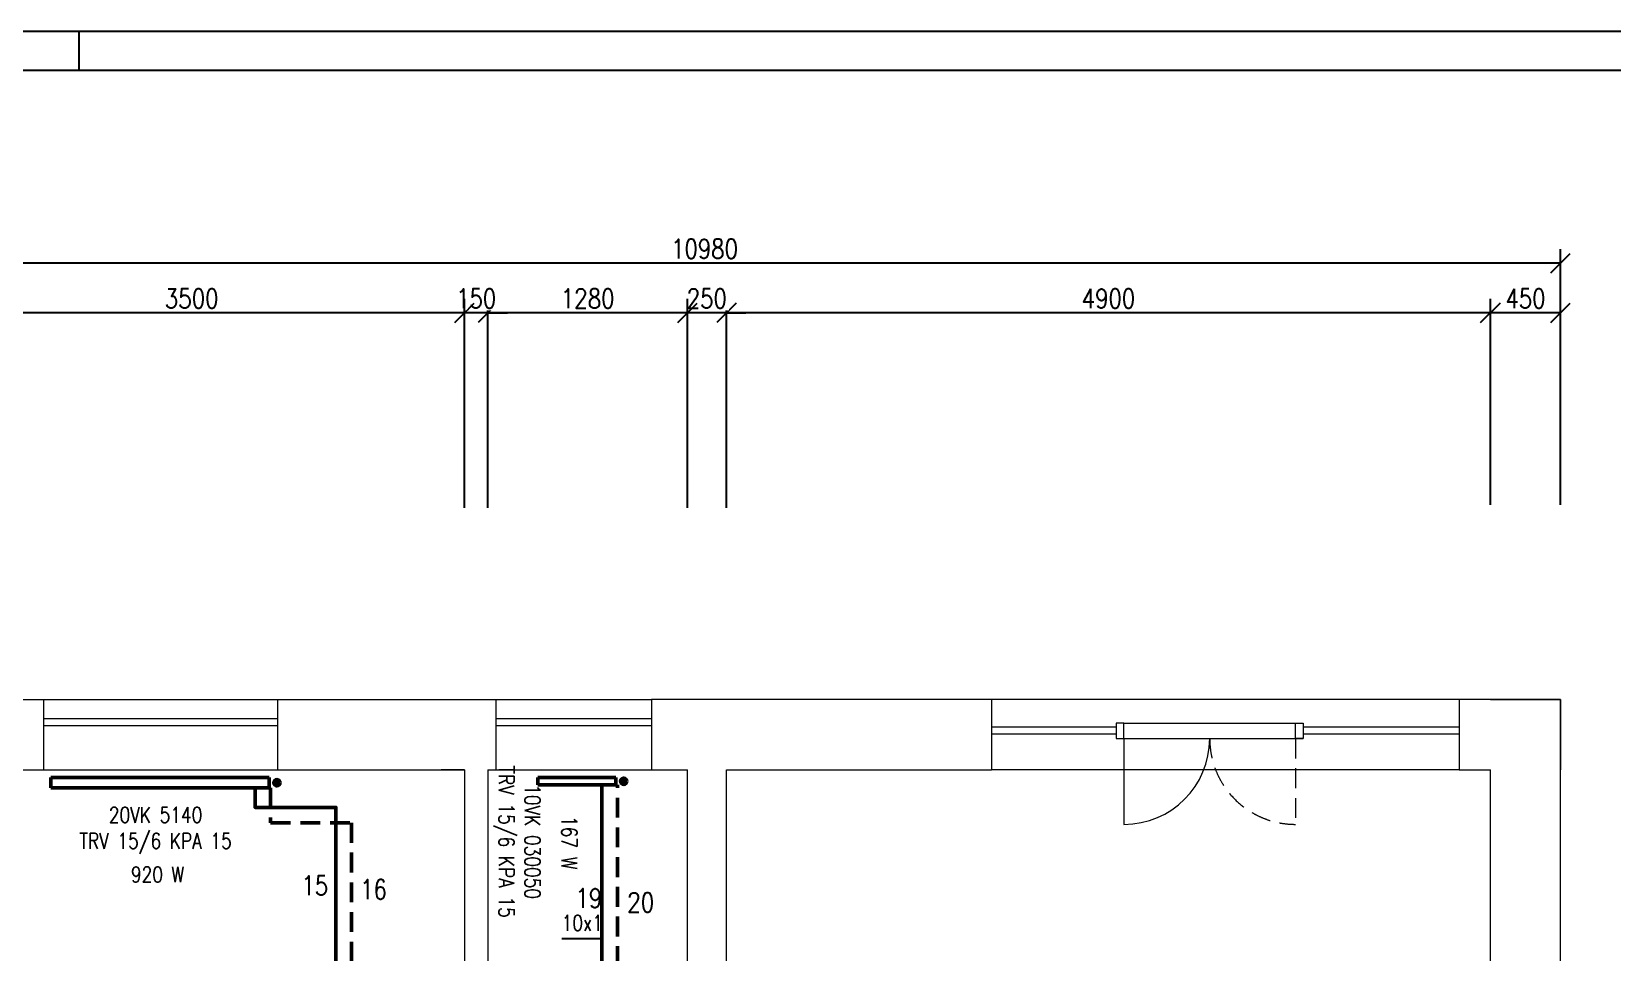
# Model space of a CAD drawing. Header units: millimetres. Extents: x 13441 to 178833, y -33721 to 19284.
# Drawn here: x 45688 to 55828, y 13377 to 19284 of the extents above; entities that cross this region are included whole.
import ezdxf

# ---------------------------------------------------------------- set-up
doc = ezdxf.new("R2010")
doc.units = ezdxf.units.MM
doc.header["$LTSCALE"] = 10
doc.linetypes.add('DASHED', pattern=[19.05, 12.7, -6.35])
for name, color, linetype, lineweight in [('CKFORMATY', 3, 'Continuous', 25), ('CKKOTY', 3, 'Continuous', 25), ('CKTEXTY_MALE', 3, 'Continuous', 18), ('slepá matrice', 7, 'Continuous', 20), ('T-otopna_telesa', 1, 'Continuous', 50), ('T-p_privodni', 1, 'Continuous', 50), ('T-p_zpetne', 5, 'DASHED', 50)]:
    doc.layers.add(name, color=color, linetype=linetype, lineweight=lineweight)
doc.layers.add('T-otopna_telesa-popis', color=7, linetype='Continuous')
doc.layers.add('T-p_privodni-popis', color=7, linetype='Continuous')
doc.styles.get("Standard").update_dxf_attribs({"font": 'simplex.shx', "width": 0.8})
doc.dimstyles.new('CADKON', dxfattribs={"dimscale": 50, "dimtxt": 2.5, "dimasz": 2.5, "dimexe": 1.8, "dimexo": 25, "dimgap": 0.6, "dimtad": 1, "dimrnd": 1, "dimtxsty": 'Standard', "dimblk1": 'OBLIQUE', "dimblk2": 'OBLIQUE', "dimsah": 1, "dimcen": 2.5, "dimadec": 1, "dimazin": 2, "dimtfac": 1, "dimtix": 1, "dimtmove": 2, "dimatfit": 3, "dimldrblk": 'OPEN30', "dimfxl": 25, "dimfxlon": 1, "dimtfill": 1, "dimtolj": 1, "dimarcsym": 0})

# ---------------------------------------------------------------- blocks, each defined once
blk = doc.blocks.new('_OBLIQUE')
at = {"color": 0, "linetype": 'ByBlock'}
blk.add_line((-0.5, -0.5), (0.5, 0.5), dxfattribs=at)
blk = doc.blocks.new('*D103')
at = {"layer": 'CKKOTY', "color": 0, "lineweight": -2, "transparency": 16777216}
for p, q in [((44515, 16549), (44515, 17889)), ((55495, 16549), (55495, 17889)), ((55495, 17799), (44515, 17799))]:
    blk.add_line(p, q, dxfattribs=at)
at = {"layer": 'DEFPOINTS', "color": 0, "transparency": 16777216}
for p in [(44515, 17799), (44515, 14999), (55495, 14999)]:
    blk.add_point(p, dxfattribs=at)
at = {"layer": 'CKKOTY', "color": 0, "lineweight": -2, "transparency": 16777216, "xscale": 125, "yscale": 125, "zscale": 125, "rotation": 180}
blk.add_blockref('_OBLIQUE', (44515, 17799), dxfattribs=at)
at = {"layer": 'CKKOTY', "color": 0, "lineweight": -2, "transparency": 16777216, "xscale": 125, "yscale": 125, "zscale": 125}
blk.add_blockref('_OBLIQUE', (55495, 17799), dxfattribs=at)
at = {"layer": 'CKKOTY', "color": 0, "transparency": 16777216, "insert": (50005, 17891), "char_height": 125, "attachment_point": 5, "bg_fill": 3, "box_fill_scale": 1.1, "bg_fill_color": 256, "bg_fill_true_color": 13158600, "bg_fill_transparency": 0}
blk.add_mtext('\\A1;10980', dxfattribs=at)
blk = doc.blocks.new('_Open30')
at = {"color": 0, "lineweight": -2}
for p, q in [((-1, 0.268), (0, 0)), ((0, 0), (-1, -0.268)), ((0, 0), (-1, 0))]:
    blk.add_line(p, q, dxfattribs=at)
blk = doc.blocks.new('*D104')
at = {"layer": 'CKKOTY', "color": 0, "lineweight": -2, "transparency": 16777216}
for p, q in [((55045, 16249), (55045, 17570)), ((55495, 16249), (55495, 17570)), ((55495, 17480), (55045, 17480))]:
    blk.add_line(p, q, dxfattribs=at)
at = {"layer": 'DEFPOINTS', "color": 0, "transparency": 16777216}
for p in [(55045, 17480), (55045, 14999), (55495, 14999)]:
    blk.add_point(p, dxfattribs=at)
at = {"layer": 'CKKOTY', "color": 0, "lineweight": -2, "transparency": 16777216, "xscale": 125, "yscale": 125, "zscale": 125, "rotation": 180}
blk.add_blockref('_OBLIQUE', (55045, 17480), dxfattribs=at)
at = {"layer": 'CKKOTY', "color": 0, "lineweight": -2, "transparency": 16777216, "xscale": 125, "yscale": 125, "zscale": 125}
blk.add_blockref('_OBLIQUE', (55495, 17480), dxfattribs=at)
at = {"layer": 'CKKOTY', "color": 0, "transparency": 16777216, "insert": (55270, 17572), "char_height": 125, "attachment_point": 5, "bg_fill": 3, "box_fill_scale": 1.1, "bg_fill_color": 256, "bg_fill_true_color": 13158600, "bg_fill_transparency": 0}
blk.add_mtext('\\A1;450', dxfattribs=at)
blk = doc.blocks.new('*D105')
at = {"layer": 'CKKOTY', "color": 0, "lineweight": -2, "transparency": 16777216}
for p, q in [((50145, 16230), (50145, 17570)), ((55045, 16249), (55045, 17570)), ((55045, 17480), (50145, 17480))]:
    blk.add_line(p, q, dxfattribs=at)
at = {"layer": 'DEFPOINTS', "color": 0, "transparency": 16777216}
for p in [(50145, 17480), (55045, 14999), (50145, 14549)]:
    blk.add_point(p, dxfattribs=at)
at = {"layer": 'CKKOTY', "color": 0, "lineweight": -2, "transparency": 16777216, "xscale": 125, "yscale": 125, "zscale": 125, "rotation": 180}
blk.add_blockref('_OBLIQUE', (50145, 17480), dxfattribs=at)
at = {"layer": 'CKKOTY', "color": 0, "lineweight": -2, "transparency": 16777216, "xscale": 125, "yscale": 125, "zscale": 125}
blk.add_blockref('_OBLIQUE', (55045, 17480), dxfattribs=at)
at = {"layer": 'CKKOTY', "color": 0, "transparency": 16777216, "insert": (52595, 17572), "char_height": 125, "attachment_point": 5, "bg_fill": 3, "box_fill_scale": 1.1, "bg_fill_color": 256, "bg_fill_true_color": 13158600, "bg_fill_transparency": 0}
blk.add_mtext('\\A1;4900', dxfattribs=at)
blk = doc.blocks.new('*D106')
at = {"layer": 'CKKOTY', "color": 0, "lineweight": -2, "transparency": 16777216}
for p, q in [((49895, 16230), (49895, 17570)), ((50145, 16230), (50145, 17570)), ((49895, 17480), (49770, 17480)), ((50145, 17480), (49895, 17480)), ((50145, 17480), (50270, 17480))]:
    blk.add_line(p, q, dxfattribs=at)
at = {"layer": 'DEFPOINTS', "color": 0, "transparency": 16777216}
for p in [(49895, 14549), (50145, 14549)]:
    blk.add_point(p, dxfattribs=at)
at = {"layer": 'CKKOTY', "color": 0, "lineweight": -2, "transparency": 16777216, "xscale": 125, "yscale": 125, "zscale": 125}
blk.add_blockref('_OBLIQUE', (49895, 17480), dxfattribs=at)
at = {"layer": 'CKKOTY', "color": 0, "lineweight": -2, "transparency": 16777216, "xscale": 125, "yscale": 125, "zscale": 125, "rotation": 180}
blk.add_blockref('_OBLIQUE', (50145, 17480), dxfattribs=at)
at = {"layer": 'CKKOTY', "color": 0, "transparency": 16777216, "insert": (50020, 17572), "char_height": 125, "attachment_point": 5, "bg_fill": 3, "box_fill_scale": 1.1, "bg_fill_color": 256, "bg_fill_true_color": 13158600, "bg_fill_transparency": 0}
blk.add_mtext('\\A1;250', dxfattribs=at)
at = {"layer": 'DEFPOINTS', "color": 0, "transparency": 16777216}
blk.add_point((49895, 17480), dxfattribs=at)
blk = doc.blocks.new('*D107')
at = {"layer": 'CKKOTY', "color": 0, "lineweight": -2, "transparency": 16777216}
for p, q in [((48615, 16230), (48615, 17570)), ((49895, 16230), (49895, 17570)), ((49895, 17480), (48615, 17480))]:
    blk.add_line(p, q, dxfattribs=at)
at = {"layer": 'DEFPOINTS', "color": 0, "transparency": 16777216}
for p in [(48615, 17480), (48615, 14549), (49895, 14549)]:
    blk.add_point(p, dxfattribs=at)
at = {"layer": 'CKKOTY', "color": 0, "lineweight": -2, "transparency": 16777216, "xscale": 125, "yscale": 125, "zscale": 125, "rotation": 180}
blk.add_blockref('_OBLIQUE', (48615, 17480), dxfattribs=at)
at = {"layer": 'CKKOTY', "color": 0, "lineweight": -2, "transparency": 16777216, "xscale": 125, "yscale": 125, "zscale": 125}
blk.add_blockref('_OBLIQUE', (49895, 17480), dxfattribs=at)
at = {"layer": 'CKKOTY', "color": 0, "transparency": 16777216, "insert": (49255, 17572), "char_height": 125, "attachment_point": 5, "bg_fill": 3, "box_fill_scale": 1.1, "bg_fill_color": 256, "bg_fill_true_color": 13158600, "bg_fill_transparency": 0}
blk.add_mtext('\\A1;1280', dxfattribs=at)
blk = doc.blocks.new('*D108')
at = {"layer": 'CKKOTY', "color": 0, "lineweight": -2, "transparency": 16777216}
for p, q in [((48465, 16230), (48465, 17570)), ((48615, 16230), (48615, 17570)), ((48465, 17480), (48340, 17480)), ((48615, 17480), (48465, 17480)), ((48615, 17480), (48740, 17480))]:
    blk.add_line(p, q, dxfattribs=at)
at = {"layer": 'DEFPOINTS', "color": 0, "transparency": 16777216}
for p in [(48465, 14549), (48615, 14549)]:
    blk.add_point(p, dxfattribs=at)
at = {"layer": 'CKKOTY', "color": 0, "lineweight": -2, "transparency": 16777216, "xscale": 125, "yscale": 125, "zscale": 125}
blk.add_blockref('_OBLIQUE', (48465, 17480), dxfattribs=at)
at = {"layer": 'CKKOTY', "color": 0, "lineweight": -2, "transparency": 16777216, "xscale": 125, "yscale": 125, "zscale": 125, "rotation": 180}
blk.add_blockref('_OBLIQUE', (48615, 17480), dxfattribs=at)
at = {"layer": 'CKKOTY', "color": 0, "transparency": 16777216, "insert": (48540, 17572), "char_height": 125, "attachment_point": 5, "bg_fill": 3, "box_fill_scale": 1.1, "bg_fill_color": 256, "bg_fill_true_color": 13158600, "bg_fill_transparency": 0}
blk.add_mtext('\\A1;150', dxfattribs=at)
at = {"layer": 'DEFPOINTS', "color": 0, "transparency": 16777216}
blk.add_point((48465, 17480), dxfattribs=at)
blk = doc.blocks.new('*D109')
at = {"layer": 'CKKOTY', "color": 0, "lineweight": -2, "transparency": 16777216}
for p, q in [((44965, 16230), (44965, 17570)), ((48465, 16230), (48465, 17570)), ((48465, 17480), (44965, 17480))]:
    blk.add_line(p, q, dxfattribs=at)
at = {"layer": 'DEFPOINTS', "color": 0, "transparency": 16777216}
for p in [(44965, 17480), (44965, 14549), (48465, 14549)]:
    blk.add_point(p, dxfattribs=at)
at = {"layer": 'CKKOTY', "color": 0, "lineweight": -2, "transparency": 16777216, "xscale": 125, "yscale": 125, "zscale": 125, "rotation": 180}
blk.add_blockref('_OBLIQUE', (44965, 17480), dxfattribs=at)
at = {"layer": 'CKKOTY', "color": 0, "lineweight": -2, "transparency": 16777216, "xscale": 125, "yscale": 125, "zscale": 125}
blk.add_blockref('_OBLIQUE', (48465, 17480), dxfattribs=at)
at = {"layer": 'CKKOTY', "color": 0, "transparency": 16777216, "insert": (46715, 17572), "char_height": 125, "attachment_point": 5, "bg_fill": 3, "box_fill_scale": 1.1, "bg_fill_color": 256, "bg_fill_true_color": 13158600, "bg_fill_transparency": 0}
blk.add_mtext('\\A1;3500', dxfattribs=at)
blk = doc.blocks.new('*U204', base_point=(26775, 0))
at = {"layer": 'CKFORMATY', "linetype": 'Continuous'}
for p, q in [((26775, 14850), (0, 14850)), ((5775, 14850), (5775, 14600)), ((26525, 14600), (250, 14600))]:
    blk.add_line(p, q, dxfattribs=at)
blk = doc.blocks.new('*U216', base_point=(250, 97))
blk.add_hatch(color=256).paths.add_polyline_path([(530, 23.5, 1), (570, 23.5, 1)])
at = {"color": 0, "linetype": 'ByBlock', "lineweight": -2}
for p, q in [((0, 47), (500, 47)), ((0, 0), (0, 47)), ((500, 0), (0, 0)), ((500, 47), (500, 0))]:
    blk.add_line(p, q, dxfattribs=at)
at = {"color": 0, "lineweight": -2}
for p, q in [((40, 0), (40, 0)), ((140, 0), (140, 0)), ((360, 0), (360, 0)), ((460, 0), (460, 0))]:
    blk.add_line(p, q, dxfattribs=at)
blk.add_circle((550, 23.5), 20)
blk = doc.blocks.new('*U213', base_point=(0, 66))
blk.add_hatch(color=256).paths.add_polyline_path([(1430, 33, 1), (1470, 33, 1)])
at = {"color": 0, "linetype": 'ByBlock', "lineweight": -2}
for p, q in [((0, 66), (1400, 66)), ((0, 0), (0, 66)), ((1400, 0), (0, 0)), ((1400, 66), (1400, 0))]:
    blk.add_line(p, q, dxfattribs=at)
at = {"color": 0, "lineweight": -2}
for p, q in [((40, 0), (40, 0)), ((140, 0), (140, 0)), ((1260, 0), (1260, 0)), ((1360, 0), (1360, 0))]:
    blk.add_line(p, q, dxfattribs=at)
blk.add_circle((1450, 33), 20)

msp = doc.modelspace()

# ---------------------------------------------------------------- linework, layer by layer
at = {"layer": 'slepá matrice'}
for p, q in [((44515.069, 14998.585), (45765.069, 14998.585)), ((45765.069, 14998.585), (45765.069, 14548.585)), ((45765.069, 14998.585), (47265.069, 14998.585)), ((45765.069, 14998.585), (47265.069, 14998.585)), ((47265.069, 14998.585), (47265.069, 14548.585)), ((47265.069, 14998.585), (48665.069, 14998.585)), ((48665.069, 14998.585), (48665.069, 14548.585)), ((48665.069, 14998.585), (49665.069, 14998.585)), ((49665.069, 14998.585), (49665.069, 14548.585)), ((51845.069, 14998.585), (49665.069, 14998.585)), ((51845.069, 14998.585), (51845.069, 14548.585)), ((54845.069, 14998.585), (51845.069, 14998.585)), ((55495.069, 14998.585), (54845.069, 14998.585)), ((54845.069, 14998.585), (54845.069, 14548.585)), ((55045.069, 14998.585), (55495.069, 14998.585)), ((55495.069, 14998.585), (55495.069, 14548.585)), ((55495.069, 12998.585), (55495.069, 14998.585)), ((45765.069, 14878.585), (47265.069, 14878.585)), ((45765.069, 14833.585), (47265.069, 14833.585)), ((48665.069, 14878.585), (49665.069, 14878.585)), ((48665.069, 14833.585), (49665.069, 14833.585)), ((52645.069, 14821.085), (51845.069, 14821.085)), ((52695.069, 14848.585), (52645.069, 14848.585)), ((52645.069, 14848.585), (52645.069, 14748.585)), ((52695.069, 14748.585), (52695.069, 14848.585)), ((52695.069, 14848.585), (53795.069, 14848.585)), ((53795.069, 14748.585), (53795.069, 14848.585)), ((53795.069, 14848.585), (53845.069, 14848.585)), ((53845.069, 14848.585), (53845.069, 14748.585)), ((54845.069, 14821.085), (53845.069, 14821.085)), ((52645.069, 14776.085), (51845.069, 14776.085)), ((52645.069, 14748.585), (53845.069, 14748.585)), ((52645.069, 14748.585), (52695.069, 14748.585)), ((52695.069, 14748.585), (53795.069, 14748.585)), ((52695.069, 14748.585), (52695.069, 14198.585)), ((53845.069, 14748.585), (53795.069, 14748.585)), ((54845.069, 14776.085), (53845.069, 14776.085)), ((44965.069, 14548.585), (45765.069, 14548.585)), ((45765.069, 14548.585), (47265.069, 14548.585)), ((47265.069, 14548.585), (48465.069, 14548.585)), ((48465.069, 14548.585), (48315.069, 14548.585)), ((48465.069, 14548.585), (48465.069, 14332.507)), ((48615.069, 14548.585), (48665.069, 14548.585)), ((48615.069, 14548.585), (48615.069, 11698.585)), ((48665.069, 14548.585), (49665.069, 14548.585)), ((49665.069, 14548.585), (49895.069, 14548.585)), ((49895.069, 11698.585), (49895.069, 14548.585)), ((50145.069, 11548.585), (50145.069, 14548.585)), ((50145.069, 14548.585), (50715.069, 14548.585)), ((50715.069, 14548.585), (51845.069, 14548.585)), ((54845.069, 14548.585), (51845.069, 14548.585)), ((54845.069, 14548.585), (55045.069, 14548.585)), ((55045.069, 12998.585), (55045.069, 14548.585)), ((48465.069, 14332.507), (48465.069, 11698.585))]:
    msp.add_line(p, q, dxfattribs=at)
at = {"layer": 'slepá matrice', "linetype": 'DASHED'}
msp.add_line((53795.069, 14748.585), (53795.069, 14198.585), dxfattribs=at)
at = {"layer": 'slepá matrice'}
msp.add_arc((52695.069, 14748.585), 550, 270, 0, dxfattribs=at)
at = {"layer": 'slepá matrice', "linetype": 'DASHED'}
msp.add_arc((53795.069, 14748.585), 550, 180, 270, dxfattribs=at)
at = {"layer": 'T-p_privodni'}
for points in [[(47121.49, 14432.585), (47121.49, 14307.519), (47639.903, 14307.519), (47639.903, 11450.186), (48987.059, 11450.186), (48987.059, 12336.72), (49970.069, 12336.72)], [(49346.179, 12336.72), (49346.179, 12436.72), (49346.179, 14451.585)]]:
    msp.add_lwpolyline(points, dxfattribs=at)
at = {"layer": 'T-p_privodni-popis', "color": 7}
msp.add_line((49088.57, 13466.371), (49343.094, 13466.371), dxfattribs=at)
at = {"layer": 'T-p_zpetne'}
for points in [[(47221.49, 14432.585), (47221.49, 14207.519), (47739.903, 14207.519), (47739.903, 11350.186), (49087.059, 11350.186), (49087.059, 12236.72), (49970.069, 12236.72)], [(49446.179, 12336.72), (49446.179, 12336.72), (49446.179, 14451.585)]]:
    msp.add_lwpolyline(points, dxfattribs=at)

# ---------------------------------------------------------------- texts
at = {"layer": 'CKTEXTY_MALE', "char_height": 125, "attachment_point": 1}
for s, insert in [('15', (47419.691, 13868.826)), ('16', (47795.186, 13843.947)), ('19', (49177.067, 13787.63)), ('20', (49509.319, 13759.962))]:
    msp.add_mtext_dynamic_manual_height_columns(s, width=130.38721, gutter_width=625, heights=[0], dxfattribs=dict(at, insert=insert))
at = {"layer": 'T-otopna_telesa-popis', "color": 102, "insert": (46483.601, 14159.057), "char_height": 100, "attachment_point": 5}
msp.add_mtext('20VK 5140^JTRV 15/6 KPA 15', dxfattribs=at)
at = {"layer": 'T-otopna_telesa-popis', "color": 102, "insert": (49136.909, 14080.813), "char_height": 100, "attachment_point": 5, "rotation": 270}
msp.add_mtext_dynamic_manual_height_columns('167 W', width=568.03166, gutter_width=625, heights=[0], dxfattribs=at)
at = {"layer": 'T-otopna_telesa-popis', "color": 102, "insert": (46496.854, 13876.694), "char_height": 100, "attachment_point": 5}
msp.add_mtext_dynamic_manual_height_columns('920 W', width=750.29902, gutter_width=625, heights=[333.333], dxfattribs=at)
at = {"layer": 'T-p_privodni-popis', "color": 102, "width": 0.8}
msp.add_text('10x1', height=100, dxfattribs=at).set_placement((49088.57, 13516.371))

# ---------------------------------------------------------------- next in the draw order: dimensions: what is measured, and where the dimension line sits
at = {"layer": 'CKKOTY'}
dim = msp.add_linear_dim(base=(44515.069, 17798.585), p1=(55495.069, 14998.585), p2=(44515.069, 14998.585), dimstyle='CADKON', dxfattribs=at)
dim.commit()
dim.dimension.update_dxf_attribs({"geometry": '*D103', "text_midpoint": (50005.069, 17891.085)})

# ---------------------------------------------------------------- next in the draw order: dimensions: what is measured, and where the dimension line sits
dim = msp.add_linear_dim(base=(55045.069, 17479.676), p1=(55495.069, 14998.585), p2=(55045.069, 14998.585), dimstyle='CADKON', dxfattribs=at)
dim.commit()
dim.dimension.update_dxf_attribs({"geometry": '*D104', "text_midpoint": (55270.069, 17572.176)})

# ---------------------------------------------------------------- next in the draw order: dimensions: what is measured, and where the dimension line sits
dim = msp.add_linear_dim(base=(50145.069, 17479.676), p1=(55045.069, 14998.585), p2=(50145.069, 14548.585), dimstyle='CADKON', dxfattribs=at)
dim.commit()
dim.dimension.update_dxf_attribs({"geometry": '*D105', "text_midpoint": (52595.069, 17572.176)})

# ---------------------------------------------------------------- next in the draw order: dimensions: what is measured, and where the dimension line sits
dim = msp.add_linear_dim(base=(49895.069, 17479.676), p1=(50145.069, 14548.585), p2=(49895.069, 14548.585), dimstyle='CADKON', dxfattribs=at)
dim.commit()
dim.dimension.update_dxf_attribs({"geometry": '*D106', "text_midpoint": (50020.069, 17572.176)})

# ---------------------------------------------------------------- next in the draw order: dimensions: what is measured, and where the dimension line sits
dim = msp.add_linear_dim(base=(48615.069, 17479.676), p1=(49895.069, 14548.585), p2=(48615.069, 14548.585), dimstyle='CADKON', dxfattribs=at)
dim.commit()
dim.dimension.update_dxf_attribs({"geometry": '*D107', "text_midpoint": (49255.069, 17572.176)})

# ---------------------------------------------------------------- next in the draw order: block references
at = {"layer": 'T-otopna_telesa'}
msp.add_blockref('*U216', (49186.179, 14548.585), dxfattribs=at)

# ---------------------------------------------------------------- next in the draw order: dimensions: what is measured, and where the dimension line sits
at = {"layer": 'CKKOTY'}
dim = msp.add_linear_dim(base=(48465.069, 17479.676), p1=(48615.069, 14548.585), p2=(48465.069, 14548.585), dimstyle='CADKON', dxfattribs=at)
dim.commit()
dim.dimension.update_dxf_attribs({"geometry": '*D108', "text_midpoint": (48540.069, 17572.176)})

# ---------------------------------------------------------------- next in the draw order: texts
at = {"layer": 'T-otopna_telesa-popis', "color": 102, "insert": (48801.203, 14087.817), "char_height": 100, "width": 1010.46661, "attachment_point": 5, "rotation": 270}
msp.add_mtext('10VK 030050^JTRV 15/6 KPA 15', dxfattribs=at)

# ---------------------------------------------------------------- next in the draw order: dimensions: what is measured, and where the dimension line sits
at = {"layer": 'CKKOTY'}
dim = msp.add_linear_dim(base=(44965.069, 17479.676), p1=(48465.069, 14548.585), p2=(44965.069, 14548.585), dimstyle='CADKON', dxfattribs=at)
dim.commit()
dim.dimension.update_dxf_attribs({"geometry": '*D109', "text_midpoint": (46715.069, 17572.176)})

# ---------------------------------------------------------------- next in the draw order: block references
at = {"layer": 'CKFORMATY'}
msp.add_blockref('*U204', (66991.167, 4434.08), dxfattribs=at)
at = {"layer": 'T-otopna_telesa'}
msp.add_blockref('*U213', (45811.49, 14498.585), dxfattribs=at)

doc.saveas('drawing.dxf')
